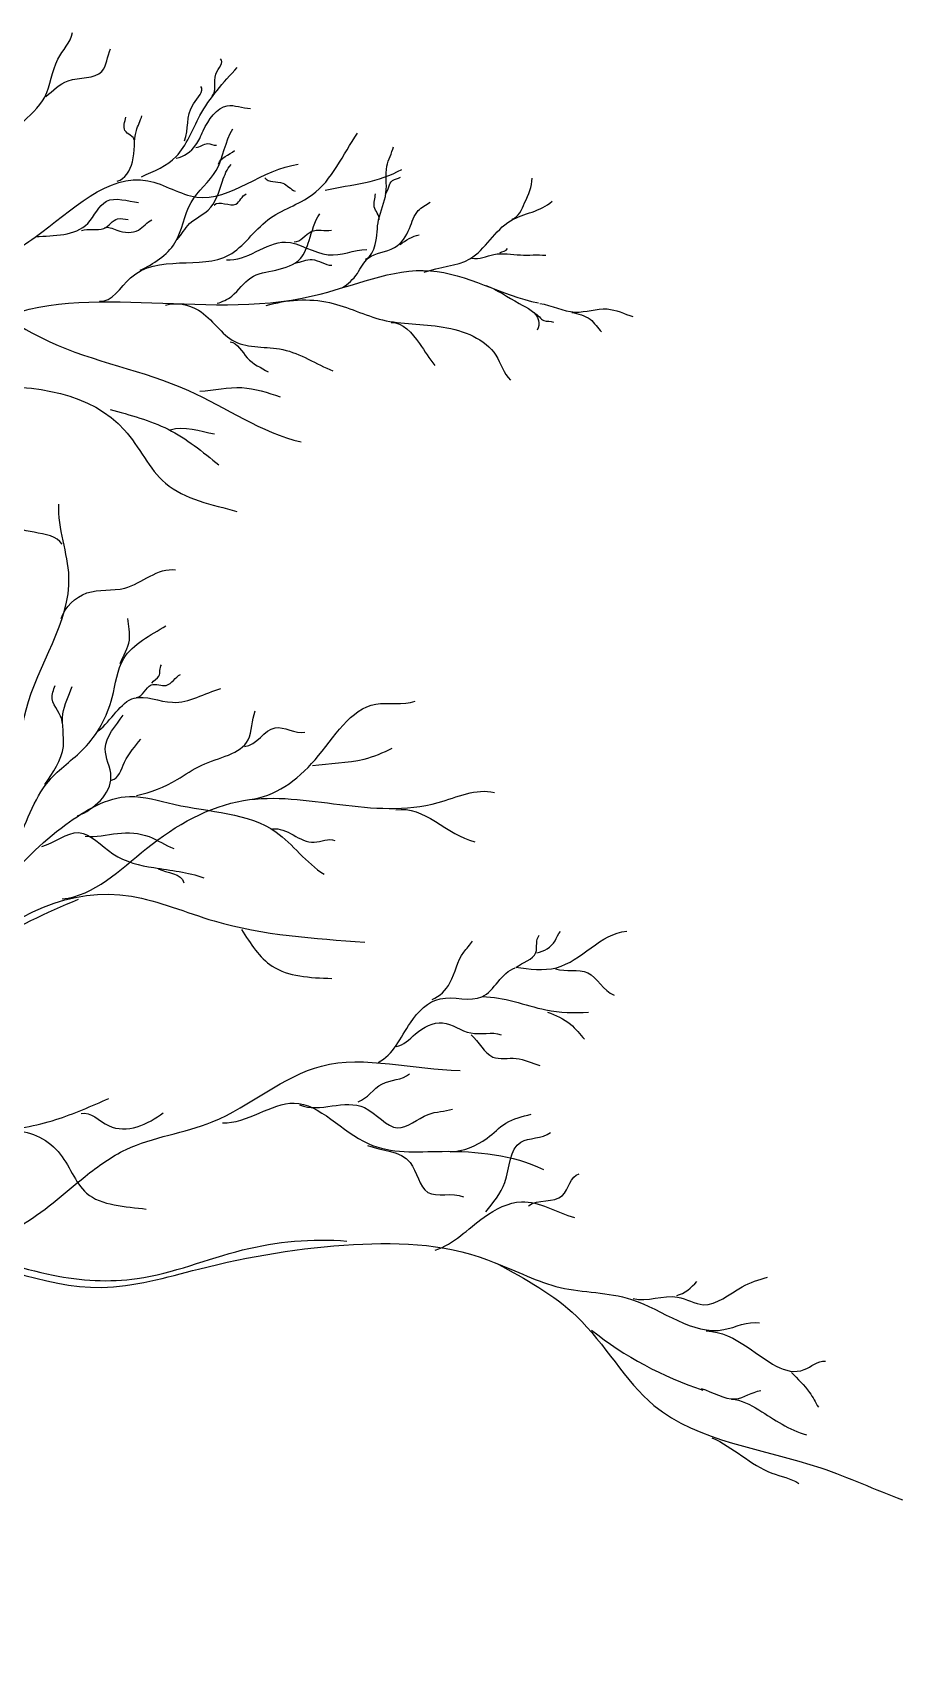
# Model space of a CAD drawing. Header units: millimetres. Extents: x 61831 to 121408, y 302 to 24841.
# Drawn here: x 99951 to 100541, y 18241 to 19348 of the extents above; entities that cross this region are included whole.
import ezdxf

# ---------------------------------------------------------------- set-up
doc = ezdxf.new("R2010")
doc.units = ezdxf.units.MM

# ---------------------------------------------------------------- blocks, each defined once
blk = doc.blocks.new('A$C61CF0075')
at = {"color": 72}
blk.add_arc((3188.2, 4669.3), 245.4, 231.7124, 251.8629, dxfattribs=at)
for points, start_tangent, end_tangent in [([(2609.9, 5257.7), (2629.1, 5273.6), (2648.8, 5293.4), (2665.6, 5312.1), (2674.5, 5337.7), (2684.5, 5355.7)], (0.889331, 0.457265), (0.214411, 0.976744)), ([(2666.4, 5312.5), (2681.4, 5323.1), (2704.3, 5329.4), (2710.2, 5344.8)], (0.78097, 0.624569), (0.415727, 0.90949)), ([(2779.1, 5313), (2781.6, 5327.6), (2784.7, 5337.9)], (0.762181, 0.647364), (-0.835663, 0.549243)), ([(2760.3, 5282.4), (2766.4, 5307.4), (2771.3, 5319.3)], (0.39184, 0.920034), (-0.658696, 0.752409)), ([(2754.7, 5270.6), (2767.9, 5279.4), (2773, 5289.2), (2789.3, 5306.2), (2805, 5304.3)], (0.98473, 0.174091), (0.999472, -0.032493)), ([(2714.7, 5255), (2725, 5268.2), (2727.7, 5289.3), (2731.5, 5299.4)], (0.968854, 0.247634), (0.28602, 0.958224)), ([(2726.4, 5282.6), (2720, 5289.4), (2720.6, 5298.4)], (-0.127654, 0.991819), (0.21685, 0.976205)), ([(2730.2, 5194.7), (2753.8, 5213.2), (2764.8, 5240.6), (2781.8, 5262.4), (2793.2, 5290.6)], (0.9017, 0.432362), (0.542974, 0.839749)), ([(2702.7, 5173.8), (2723.7, 5189.6), (2790.6, 5205.1), (2816.9, 5228.9), (2846.9, 5245.8), (2877.6, 5287.5)], (0.993962, -0.109728), (0.567238, 0.823554)), ([(2768.1, 5277.9), (2776, 5280.5), (2782, 5279.4)], (0.993503, 0.113805), (0.992893, 0.119014)), ([(2783.4, 5266.5), (2794.3, 5275.8)], (0.244816, 0.96957), (0.785642, 0.618682)), ([(2883.1, 5202.3), (2889.6, 5212.1), (2891.9, 5229), (2896.9, 5247.1), (2897.6, 5265.2), (2902, 5278.4)], (0.917747, 0.397165), (0.250303, 0.968168)), ([(2564.3, 5191), (2623.5, 5198), (2659.1, 5217.2), (2735.5, 5255.4), (2768.6, 5244.3), (2837.5, 5266.5)], (0.995219, -0.097666), (0.993743, 0.111693)), ([(2755.4, 5215.5), (2763.7, 5226.3), (2776.4, 5235.5), (2786.1, 5255.1), (2791.9, 5266.3)], (0.663567, 0.748117), (0.680892, 0.732384)), ([(2814.7, 5257.4), (2826.9, 5253.7), (2835.3, 5248.3)], (0.608247, -0.793748), (0.923176, -0.384378)), ([(2855.6, 5249), (2883, 5254.2), (2907.7, 5263.1)], (0.976565, 0.215223), (0.870907, 0.491447)), ([(2896.7, 5246.3), (2901.4, 5255.5), (2906.8, 5257.8)], (0.559976, 0.828509), (0.821809, 0.569763)), ([(2780.4, 5238.9), (2795.2, 5239.5), (2802.2, 5246.5)], (0.678322, 0.734765), (0.925685, 0.378296)), ([(2892.3, 5228.9), (2889, 5237.7), (2889.7, 5246.5)], (0.09627, 0.995355), (-0.015577, 0.999879)), ([(2982.5, 5229.4), (2990.9, 5240.4), (2995.9, 5257.2)], (0.948186, 0.317715), (-0.031409, 0.999507)), ([(2659.6, 5217.5), (2694.8, 5226.5), (2707.4, 5241.5), (2729.2, 5240.7)], (0.997342, 0.072861), (0.993195, -0.116462)), ([(2867.1, 5182.8), (2877.5, 5192.6), (2884.9, 5202.9), (2902.7, 5210.1), (2912.9, 5223.1), (2918.8, 5235.1), (2926.8, 5240.9)], (0.859133, 0.511753), (0.795716, 0.60567)), ([(2922.8, 5193.4), (2953.8, 5202.5), (2981.4, 5228.3), (3009.5, 5241.5)], (0.935938, 0.352165), (0.720333, 0.693628)), ([(2690.5, 5221.7), (2705.7, 5223.1), (2715, 5229.5), (2722.2, 5229.2)], (0.930705, 0.365771), (0.995699, -0.09265)), ([(2705.8, 5223.5), (2714.5, 5221.9), (2729.2, 5222), (2738.3, 5229)], (0.933388, 0.358868), (0.911353, 0.411625)), ([(2782.4, 5172.4), (2792.4, 5177.2), (2805.2, 5189.6), (2822.2, 5194.9), (2838.9, 5202.6), (2844.8, 5214.8), (2852, 5233)], (0.972797, 0.231661), (0.55645, 0.830881)), ([(2788.7, 5201.8), (2828.7, 5213.8), (2857.8, 5205.2), (2883.9, 5208.9)], (0.99467, -0.103108), (0.999109, 0.042197)), ([(2834.6, 5214), (2846.3, 5221), (2859.9, 5221.8)], (0.997636, -0.068723), (0.987395, 0.158277)), ([(2906.5, 5212.2), (2919.4, 5218.8)], (0.796295, 0.604908), (0.976583, 0.215142)), ([(2835.4, 5199.5), (2846.9, 5202), (2860.2, 5198.1)], (0.97383, 0.227277), (0.999854, 0.017102)), ([(2955.2, 5203), (2970.1, 5205.4), (2988.1, 5205.1), (3005.2, 5204.9)], (0.9606, -0.277935), (0.996654, -0.08174)), ([(2974, 5206.5), (2979.4, 5209.4)], (0.895437, 0.445188), (0.583315, 0.812246)), ([(2277.4, 4925.3), (2367.5, 5057.6), (2554.5, 5110.2), (2624, 5157), (2847.2, 5177.3), (2927.1, 5194.4), (3000.3, 5172.6)], (0.589928, 0.807456), (0.980341, -0.197309)), ([(2374.7, 5065.3), (2491.3, 5124.5), (2527.5, 5181.2), (2602.1, 5180.7), (2669.1, 5146.2), (2763, 5113.3), (2839.5, 5078.4)], (0.880018, 0.47494), (0.974415, -0.224758)), ([(2964.7, 5184.4), (2987.2, 5172.3), (3000.4, 5160.7), (2999.3, 5154.2)], (0.939077, -0.343706), (-0.619878, -0.784698)), ([(2747.4, 5171.1), (2769.8, 5167.6), (2794.4, 5146.4), (2826.9, 5141), (2861, 5126.5)], (0.953349, 0.30187), (0.929233, -0.369493)), ([(2815.6, 5170.8), (2858.7, 5172.8), (2894.6, 5161.1), (2935.6, 5156.2), (2971.4, 5137.1), (2981.3, 5120.3)], (0.959985, 0.280051), (0.719145, -0.69486)), ([(3001.1, 5172.2), (3025.1, 5166.4), (3046.9, 5168.5), (3064.3, 5163.3)], (0.991086, -0.133223), (0.948891, -0.315603)), ([(2900.4, 5159.3), (2919.6, 5145.1), (2930, 5130.3)], (0.998173, 0.060413), (0.625297, -0.780387)), ([(2997.7, 5165.5), (3003.9, 5160.6), (3010.4, 5159.5)], (0.966484, -0.256725), (0.833267, -0.552871)), ([(3022.8, 5166.2), (3035.3, 5161.5), (3043.1, 5152.9)], (0.970892, -0.239517), (0.71117, -0.70302)), ([(2791.2, 5146.3), (2802.9, 5135.4), (2817.1, 5125.8)], (0.986232, -0.165366), (0.856838, -0.515585)), ([(2564.9, 5111.1), (2623.3, 5115.3), (2719.7, 5086.5), (2747.5, 5050.4), (2795.9, 5031.4)], (0.996921, -0.07841), (0.964876, -0.262705)), ([(2770.8, 5112.9), (2799.3, 5115.2), (2825.2, 5109)], (0.999393, 0.034823), (0.952462, -0.304657)), ([(2750.6, 5086.6), (2780.6, 5083.8)], (0.955899, 0.293695), (0.97838, -0.206814)), ([(2589.7, 4713.8), (2646.6, 4810.7), (2652.9, 4896.9), (2682, 4987), (2675.2, 5036.3)], (0.788078, 0.615576), (0.054456, 0.998516)), ([(2677.3, 5009.2), (2643.7, 5024.7), (2646, 5034.9)], (-0.514158, 0.857696), (0.184005, 0.982925)), ([(2676.7, 4958.7), (2694.2, 4976.1), (2719.8, 4979.4), (2754.3, 4991.7)], (0.296189, 0.955129), (0.988299, -0.152527)), ([(2716.8, 4928.3), (2723, 4944.2), (2721.9, 4958.9)], (0.330546, 0.94379), (-0.051465, 0.998675)), ([(2645.3, 4804.2), (2668.5, 4848.9), (2692.1, 4870.7), (2711.3, 4905.3), (2719.2, 4931.7), (2747.7, 4953.9)], (0.458591, 0.888647), (0.846208, 0.532852)), ([(2738.2, 4915), (2743, 4919.8), (2744.7, 4927.5)], (0.592099, 0.805866), (0.56159, 0.827415)), ([(2727.8, 4905.2), (2737.8, 4913.8), (2748, 4913.5), (2757.7, 4920.9)], (0.995144, 0.098432), (0.912242, 0.409652)), ([(2665.7, 4846.4), (2678.2, 4872.1), (2677.9, 4894.1), (2684.1, 4912.7)], (0.56425, 0.825604), (0.28602, 0.958224)), ([(2677.5, 4888.4), (2670.7, 4904.4), (2672.7, 4913.4)], (-0.072882, 0.997341), (0.408411, 0.912798)), ([(2701.9, 4882.8), (2726.3, 4904.9), (2752.1, 4902), (2785, 4911.4)], (0.808822, 0.588054), (0.95995, 0.28017)), ([(2687.9, 4825.2), (2710.5, 4851.5), (2706.6, 4870.6), (2718.7, 4893.4)], (0.938882, 0.344239), (0.552134, 0.833755)), ([(2727.8, 4838.9), (2755.3, 4849.7), (2772, 4859.5), (2803.5, 4876.5), (2808.3, 4896.2)], (0.978761, 0.205003), (0.385477, 0.922717)), ([(2804.5, 4836.2), (2848.8, 4863.1), (2890.1, 4900.8), (2916.8, 4902.9)], (0.993852, 0.11072), (0.939884, 0.341494)), ([(2801.1, 4872), (2821.8, 4884.8), (2842, 4881.9)], (0.99425, 0.107088), (0.972939, 0.23106)), ([(2710.9, 4849.3), (2719.7, 4861.4), (2730.7, 4877.1)], (0.987476, 0.157768), (0.593351, 0.804944)), ([(2847.1, 4859.1), (2882.1, 4863.6), (2901.1, 4871)], (0.98685, 0.161641), (0.889373, 0.457183)), ([(2637, 4775.9), (2679.9, 4819.2), (2723, 4838.2), (2753.2, 4832.9), (2822.4, 4814.1), (2855.1, 4785.6)], (0.558907, 0.82923), (0.860383, -0.509648)), ([(2677.3, 4768.9), (2734.6, 4803), (2800.4, 4835.5), (2932.3, 4834.1), (2970.4, 4840.8)], (0.996323, 0.085676), (0.964901, -0.262615)), ([(2903.6, 4829.1), (2957.1, 4807.6)], (0.982579, 0.185845), (0.975535, -0.219845)), ([(2819.9, 4816.2), (2848.2, 4807.2), (2862.3, 4808.3)], (0.986756, 0.16221), (0.912096, -0.409977)), ([(2663.6, 4804.3), (2688.6, 4813.7), (2711.8, 4799.4), (2739.6, 4790), (2773.5, 4783.1)], (0.961827, 0.273657), (0.94102, -0.33835)), ([(2693.1, 4811.3), (2714.9, 4813.2), (2736.4, 4811), (2753, 4802.9)], (0.990574, -0.136978), (0.936445, -0.350814)), ([(2742.5, 4789.2), (2759.8, 4779.8)], (0.909165, -0.416436), (0.203359, -0.979104)), ([(2928.2, 4700.7), (2940.3, 4712), (2949.6, 4732.8), (2955.6, 4740.3)], (0.93016, 0.367155), (0.49122, 0.871036)), ([(2985, 4722.5), (3012.5, 4722.2), (3060.2, 4747)], (0.992208, -0.124593), (0.996758, 0.080461)), ([(2985, 4722.3), (2998.5, 4732.5), (3000.8, 4744.2)], (0.75907, 0.651009), (0.68089, 0.732385)), ([(2999.2, 4732.3), (3011.5, 4740.4), (3015.2, 4746.7)], (0.981002, 0.193998), (0.763462, 0.645852)), ([(2891.6, 4658), (2913.5, 4684.9), (2933.7, 4701.2), (2962, 4702.5), (2984.6, 4722.2)], (0.896717, 0.442604), (0.950742, 0.309983)), ([(3011.9, 4721.4), (3033.7, 4718.7), (3051.5, 4703.6)], (0.955286, -0.295682), (0.926026, -0.377461)), ([(2962.2, 4702.6), (3005.3, 4693.7), (3034.1, 4692.1)], (0.999989, 0.004789), (0.996865, 0.079116)), ([(2903.8, 4668.9), (2916.9, 4677.4), (2935.3, 4684.9), (2954.4, 4678), (2975.1, 4676.8)], (0.996711, 0.081033), (0.944298, -0.329093)), ([(3006.5, 4692.2), (3022, 4683.9), (3031.4, 4673.7)], (0.925232, -0.379402), (0.665612, -0.746298)), ([(2954.6, 4676.7), (2969.4, 4661.7), (2985.2, 4660.7), (3001.2, 4656)], (0.781176, -0.62431), (0.964625, -0.263625)), ([(2592.2, 4537.1), (2648, 4546.9), (2693, 4580.8), (2720.7, 4599), (2779.2, 4617.8), (2853.2, 4655.6), (2947.1, 4652.6)], (0.952312, -0.305128), (0.999932, -0.011637)), ([(2878, 4631.4), (2894.2, 4643.4), (2912.9, 4650.3)], (0.951043, 0.30906), (0.754207, 0.656637)), ([(2786, 4617.1), (2834.6, 4630.5), (2884.9, 4603), (2934.9, 4597.8), (3003.7, 4585.6)], (0.999101, -0.042401), (0.904572, -0.42632)), ([(2838.4, 4629.3), (2882.4, 4627.4), (2904.8, 4613.7), (2925.6, 4622.8), (2942, 4626.3)], (0.918235, -0.396036), (0.96633, 0.257307)), ([(2690.2, 4623.4), (2708.9, 4615.2), (2745.9, 4624)], (0.968811, 0.247801), (0.782306, 0.622895)), ([(2940.4, 4597.5), (2965.4, 4606.7), (2978.2, 4616.9), (2995.3, 4622.9)], (0.999205, 0.039857), (0.978849, 0.204584)), ([(2642.9, 4611.1), (2674.6, 4597.7), (2693.9, 4569.5), (2734.4, 4558.7)], (0.991173, 0.132573), (0.992203, -0.124632)), ([(2964.5, 4556.9), (2977.4, 4576.8), (2988.3, 4604.1), (3008.4, 4610.6)], (0.645993, 0.763343), (0.769297, 0.638891)), ([(2884.5, 4601.7), (2913.2, 4590.3), (2925.2, 4570), (2949.4, 4567)], (0.943596, -0.331098), (0.904906, -0.425612)), ([(2993.5, 4560.8), (3016.5, 4567.8), (3027.9, 4582.5)], (0.760442, 0.649406), (0.978034, 0.208444)), ([(2930.3, 4530.9), (2963.4, 4553.1), (2988.8, 4563.6), (3024.6, 4552.9)], (0.951995, 0.306114), (0.958224, -0.28602)), ([(2424.8, 4530.8), (2585.3, 4531), (2704, 4505.6), (2769.8, 4518), (2875, 4534.7), (2971.4, 4522)], (0.987473, -0.157787), (0.915094, -0.40324)), ([(2433.5, 4539.7), (2487.1, 4537.2), (2558.3, 4540.8), (2605.5, 4532.4), (2671.2, 4513.9), (2728.2, 4511.6), (2799.7, 4531), (2870.4, 4537)], (0.941704, -0.336444), (0.996716, -0.080977)), ([(2970.3, 4522.4), (3015, 4505.6), (3063.3, 4497.5), (3126, 4477), (3150.1, 4481.6)], (0.940719, -0.339186), (0.985512, -0.169608)), ([(2972.4, 4521.7), (3026.2, 4486), (3078.6, 4425.7), (3191.6, 4383.4), (3247, 4361.7)], (0.875737, -0.482789), (0.937937, -0.346805)), ([(3064.4, 4498.1), (3094.6, 4499.1), (3112, 4493.9), (3138.3, 4506), (3155.6, 4512.5)], (0.964772, -0.263086), (0.963236, 0.268656)), ([(3094, 4500.2), (3107.7, 4509.6)], (0.986038, 0.166518), (0.703094, 0.711097)), ([(3114, 4476.1), (3142.4, 4464.9), (3180.4, 4449.9), (3194.8, 4455.6)], (0.999815, -0.019238), (0.996875, -0.078994)), ([(3110.6, 4437.1), (3133.8, 4430.1), (3151, 4435.8)], (0.962208, -0.272314), (0.98314, 0.182855)), ([(3131.1, 4430), (3149.7, 4422.6), (3181.9, 4405.8)], (0.998029, -0.062749), (0.965351, -0.260955)), ([(3117.9, 4403.7), (3158.5, 4379.8), (3176.8, 4372.8)], (0.919041, -0.394162), (0.844607, -0.535387))]:
    blk.add_spline(points, degree=3, dxfattribs=dict(at, start_tangent=start_tangent, end_tangent=end_tangent))
for points, start_tangent in [([(2731.1, 5258.1), (2754.7, 5271.8), (2770.7, 5299.5), (2796.1, 5332.1)], (0.999854, -0.017086)), ([(2799, 4748.1), (2819.7, 4723.3), (2860.2, 4714.9)], (0.856874, 0.515525)), ([(2482.9, 4588.9), (2539.7, 4615.5), (2631.2, 4612), (2673.1, 4619.3), (2709.1, 4633.7)], (0.996889, -0.078815))]:
    blk.add_spline(points, degree=3, dxfattribs=dict(at, start_tangent=start_tangent))
for points, end_tangent in [([(2709.9, 5100.3), (2749.2, 5087), (2783.7, 5062.8)], (0.949553, -0.313606)), ([(3171.7, 4448), (3184, 4434.4), (3190, 4424.4)], (0.997993, -0.06332))]:
    blk.add_spline(points, degree=3, dxfattribs=dict(at, end_tangent=end_tangent))
at = {"color": 46, "start_tangent": (0.698248, 0.715856), "end_tangent": (0.997191, -0.074907)}
blk.add_spline([(1992.9, 4274), (2100, 4406.3), (2297.2, 4473.1), (2505.4, 4620.3), (2724.3, 4770.7), (2780.5, 4753.9), (2882.5, 4739.5)], degree=3, dxfattribs=at)
at = {"color": 46, "end_tangent": (0.987307, -0.158826)}
blk.add_spline([(1985.2, 4248.9), (2019, 4293.2), (2072.6, 4369.6), (2133.4, 4422.2), (2233, 4449.9), (2348.3, 4488.7), (2452.8, 4560.1), (2535.8, 4649.2), (2625.7, 4737.2), (2688.5, 4768.7)], degree=3, dxfattribs=at)

msp = doc.modelspace()

# ---------------------------------------------------------------- block references
msp.add_blockref('A$C61CF0075', (97293.9, 13992))

doc.saveas('drawing.dxf')
